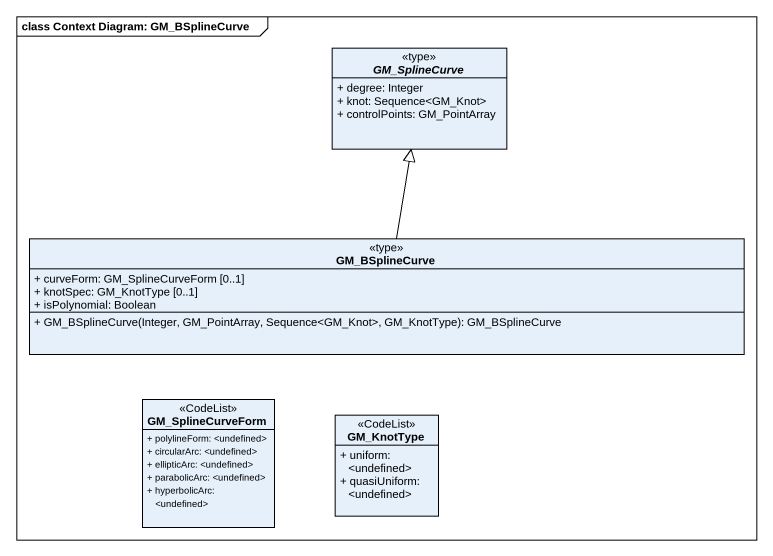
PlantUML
@startuml
mainframe class Context Diagram: GM_BSplineCurve
hide circle
hide empty members
skinparam classAttributeIconSize 0
abstract class GM_SplineCurve <<type>> {
  + degree: Integer
  + knot: Sequence<GM_Knot>
  + controlPoints: GM_PointArray
}
class GM_BSplineCurve <<type>> {
  + curveForm: GM_SplineCurveForm [0..1]
  + knotSpec: GM_KnotType [0..1]
  + isPolynomial: Boolean
  + GM_BSplineCurve(Integer, GM_PointArray, Sequence<GM_Knot>, GM_KnotType): GM_BSplineCurve
}
class GM_SplineCurveForm <<CodeList>> {
  + polylineForm: <undefined>
  + circularArc: <undefined>
  + ellipticArc: <undefined>
  + parabolicArc: <undefined>
  + hyperbolicArc: <undefined>
}
class GM_KnotType <<CodeList>> {
  + uniform: <undefined>
  + quasiUniform: <undefined>
}
GM_BSplineCurve -up-|> GM_SplineCurve
@enduml
